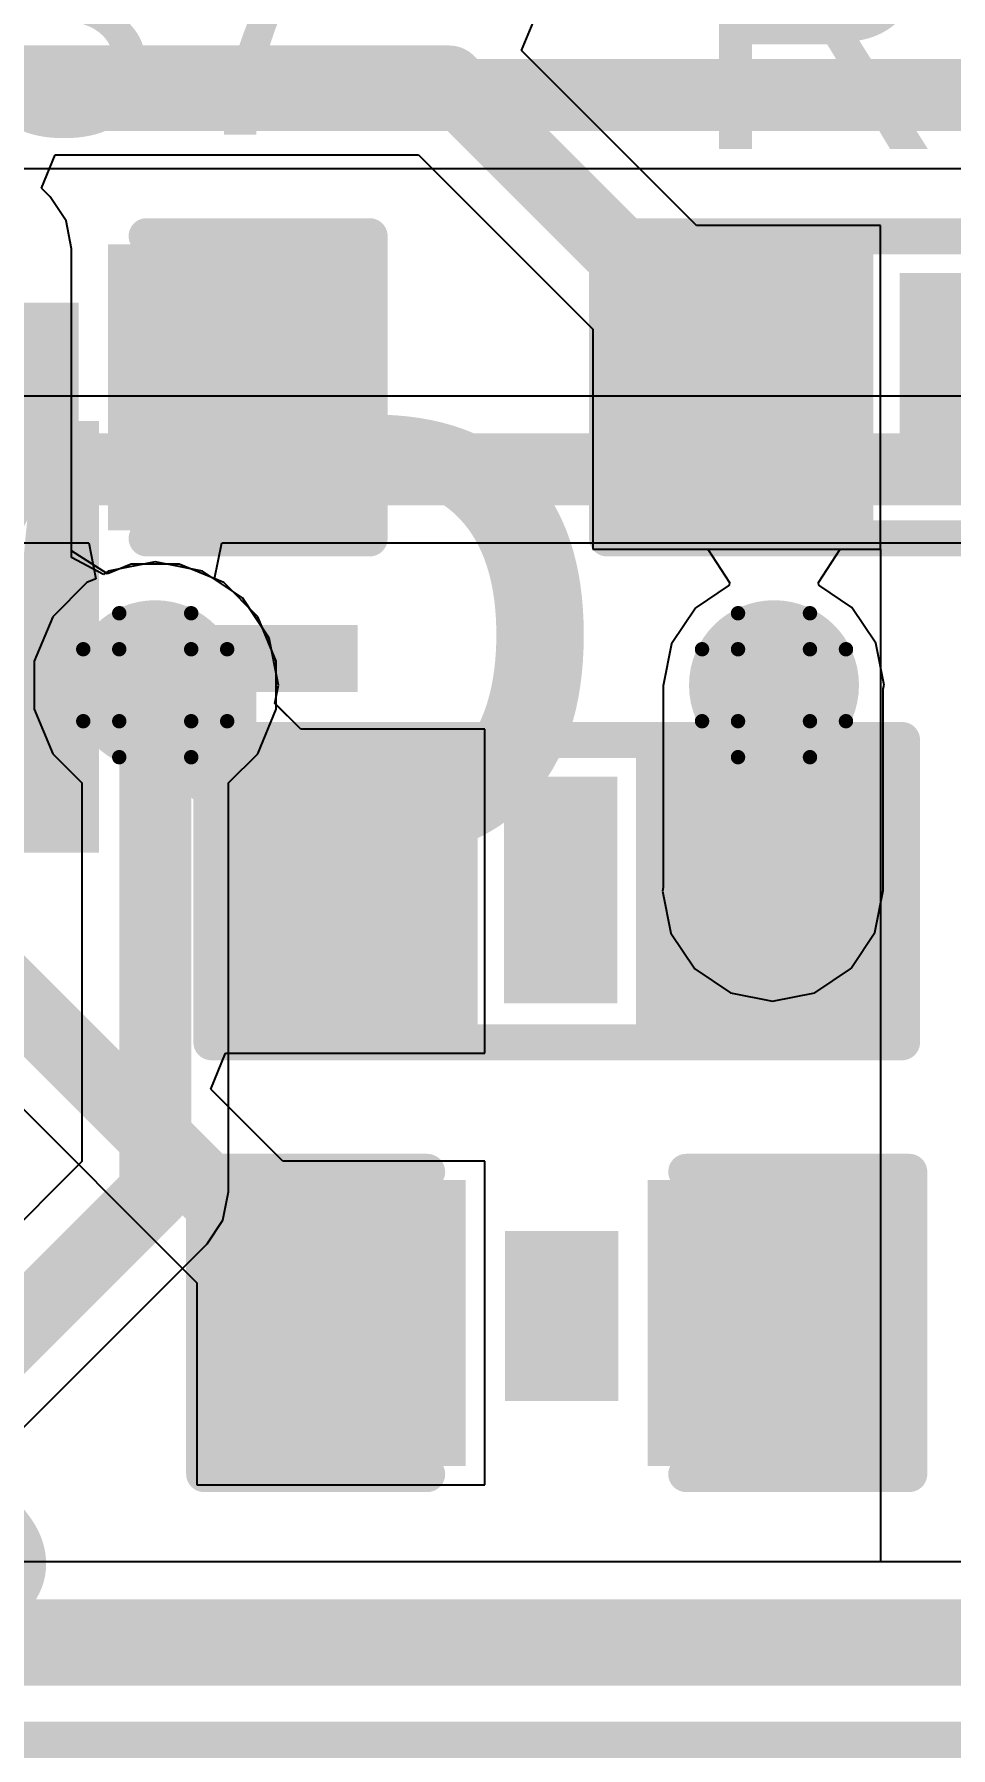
# Model space of a CAD drawing. Header units: inches. Extents: x -25 to 271, y -41 to 15.
# Drawn here: x 43.57 to 46.8, y 0.14 to 6.18 of the extents above; entities that cross this region are included whole.
import ezdxf

# ---------------------------------------------------------------- set-up
doc = ezdxf.new("R2010")
doc.units = ezdxf.units.IN
for name, color, linetype in [('Bottom Layer', 5, 'Continuous'), ('Bottom Overlay', 54, 'Continuous'), ('Drill Drawing', 1, 'Continuous'), ('Top Glue Points', 56, 'Continuous'), ('Top Layer', 1, 'Continuous'), ('Top Overlay', 2, 'Continuous'), ('Top Paste', 8, 'Continuous'), ('Top Solder', 216, 'Continuous'), ('Via Holes', 16, 'Continuous')]:
    doc.layers.add(name, color=color, linetype=linetype)
doc.styles.add('Arial', font='', dxfattribs={"height": 0.2})
doc.styles.add('Arial_Bold', font='', dxfattribs={"height": 0.2})
doc.styles.get('Arial').set_extended_font_data('Arial')
doc.styles.get('Arial_Bold').set_extended_font_data('Arial', bold=True)

# ---------------------------------------------------------------- blocks, each defined once
blk = doc.blocks.new('CAP_0603_54')
at = {"layer": 'Top Layer'}
for points in [[(-0.3809999999999999, 0.4445), (-0.3809999999999999, -0.4445), (-1.143, -0.4445), (-1.143, 0.4445)], [(1.143, 0.4445), (1.143, -0.4445), (0.3809999999999999, -0.4445), (0.3809999999999999, 0.4445)]]:
    blk.add_hatch(color=1, dxfattribs=at).paths.add_polyline_path(points)
at = {"layer": 'Top Paste'}
for points in [[(-0.3809999999999999, 0.4445), (-0.3809999999999999, -0.4445), (-1.143, -0.4445), (-1.143, 0.4445)], [(1.143, 0.4445), (1.143, -0.4445), (0.3809999999999999, -0.4445), (0.3809999999999999, 0.4445)]]:
    blk.add_hatch(color=8, dxfattribs=at).paths.add_polyline_path(points)
at = {"layer": 'Top Solder'}
for points in [[(-0.3210001199999999, 0.50449988), (-0.3210001199999999, -0.50449988), (-1.20299988, -0.50449988), (-1.20299988, 0.50449988)], [(1.20299988, 0.50449988), (1.20299988, -0.50449988), (0.3210001199999999, -0.50449988), (0.3210001199999999, 0.50449988)]]:
    blk.add_hatch(color=216, dxfattribs=at).paths.add_polyline_path(points)
at = {"layer": 'Top Overlay'}
for points in [[(-0.4571999999999999, 0.5334, 0.127, 0.127, 0), (-1.2446, 0.5334, 0.127, 0.127, 0)], [(-1.2446, 0.5334, 0.127, 0.127, 0), (-1.2446, -0.5334, 0.127, 0.127, 0)], [(1.2446, 0.5334, 0.127, 0.127, 0), (0.4571999999999999, 0.5334, 0.127, 0.127, 0)], [(1.2446, 0.5334, 0.127, 0.127, 0), (1.2446, -0.5334, 0.127, 0.127, 0)], [(-0.4571999999999999, -0.5334, 0.127, 0.127, 0), (-1.2446, -0.5334, 0.127, 0.127, 0)], [(1.2446, -0.5334, 0.127, 0.127, 0), (0.4571999999999999, -0.5334, 0.127, 0.127, 0)]]:
    blk.add_lwpolyline(points, format="xyseb", dxfattribs=at)
for points in [[(-1.27635, 0.5334, 0.0635, 0.0635, 1), (-1.21285, 0.5334, 0.0635, 0.0635, 1)], [(-1.27635, 0.5334, 0.0635, 0.0635, 1), (-1.21285, 0.5334, 0.0635, 0.0635, 1)], [(-0.4889499999999999, 0.5334, 0.0635, 0.0635, 1), (-0.42545, 0.5334, 0.0635, 0.0635, 1)], [(0.42545, 0.5334, 0.0635, 0.0635, 1), (0.4889499999999999, 0.5334, 0.0635, 0.0635, 1)], [(1.21285, 0.5334, 0.0635, 0.0635, 1), (1.27635, 0.5334, 0.0635, 0.0635, 1)], [(1.21285, 0.5334, 0.0635, 0.0635, 1), (1.27635, 0.5334, 0.0635, 0.0635, 1)], [(-1.27635, -0.5334, 0.0635, 0.0635, 1), (-1.21285, -0.5334, 0.0635, 0.0635, 1)], [(-1.27635, -0.5334, 0.0635, 0.0635, 1), (-1.21285, -0.5334, 0.0635, 0.0635, 1)], [(-0.4889499999999999, -0.5334, 0.0635, 0.0635, 1), (-0.42545, -0.5334, 0.0635, 0.0635, 1)], [(0.42545, -0.5334, 0.0635, 0.0635, 1), (0.4889499999999999, -0.5334, 0.0635, 0.0635, 1)], [(1.21285, -0.5334, 0.0635, 0.0635, 1), (1.27635, -0.5334, 0.0635, 0.0635, 1)], [(1.21285, -0.5334, 0.0635, 0.0635, 1), (1.27635, -0.5334, 0.0635, 0.0635, 1)]]:
    blk.add_lwpolyline(points, format="xyseb", close=True, dxfattribs=at)
blk = doc.blocks.new('CAP_0603_55')
at = {"layer": 'Top Layer'}
for points in [[(-0.3809999999999999, 0.4445), (-0.3809999999999999, -0.4445), (-1.143, -0.4445), (-1.143, 0.4445)], [(1.143, 0.4445), (1.143, -0.4445), (0.3809999999999999, -0.4445), (0.3809999999999999, 0.4445)]]:
    blk.add_hatch(color=1, dxfattribs=at).paths.add_polyline_path(points)
at = {"layer": 'Top Paste'}
for points in [[(-0.3809999999999999, 0.4445), (-0.3809999999999999, -0.4445), (-1.143, -0.4445), (-1.143, 0.4445)], [(1.143, 0.4445), (1.143, -0.4445), (0.3809999999999999, -0.4445), (0.3809999999999999, 0.4445)]]:
    blk.add_hatch(color=8, dxfattribs=at).paths.add_polyline_path(points)
at = {"layer": 'Top Solder'}
for points in [[(-0.3210001199999999, 0.50449988), (-0.3210001199999999, -0.50449988), (-1.20299988, -0.50449988), (-1.20299988, 0.50449988)], [(1.20299988, 0.50449988), (1.20299988, -0.50449988), (0.3210001199999999, -0.50449988), (0.3210001199999999, 0.50449988)]]:
    blk.add_hatch(color=216, dxfattribs=at).paths.add_polyline_path(points)
at = {"layer": 'Top Overlay'}
for points in [[(-0.4571999999999999, 0.5334, 0.127, 0.127, 0), (-1.2446, 0.5334, 0.127, 0.127, 0)], [(-1.2446, 0.5334, 0.127, 0.127, 0), (-1.2446, -0.5334, 0.127, 0.127, 0)], [(1.2446, 0.5334, 0.127, 0.127, 0), (0.4571999999999999, 0.5334, 0.127, 0.127, 0)], [(1.2446, 0.5334, 0.127, 0.127, 0), (1.2446, -0.5334, 0.127, 0.127, 0)], [(-0.4571999999999999, -0.5334, 0.127, 0.127, 0), (-1.2446, -0.5334, 0.127, 0.127, 0)], [(1.2446, -0.5334, 0.127, 0.127, 0), (0.4571999999999999, -0.5334, 0.127, 0.127, 0)]]:
    blk.add_lwpolyline(points, format="xyseb", dxfattribs=at)
for points in [[(-1.27635, 0.5334, 0.0635, 0.0635, 1), (-1.21285, 0.5334, 0.0635, 0.0635, 1)], [(-1.27635, 0.5334, 0.0635, 0.0635, 1), (-1.21285, 0.5334, 0.0635, 0.0635, 1)], [(-0.4889499999999999, 0.5334, 0.0635, 0.0635, 1), (-0.42545, 0.5334, 0.0635, 0.0635, 1)], [(0.42545, 0.5334, 0.0635, 0.0635, 1), (0.4889499999999999, 0.5334, 0.0635, 0.0635, 1)], [(1.21285, 0.5334, 0.0635, 0.0635, 1), (1.27635, 0.5334, 0.0635, 0.0635, 1)], [(1.21285, 0.5334, 0.0635, 0.0635, 1), (1.27635, 0.5334, 0.0635, 0.0635, 1)], [(-1.27635, -0.5334, 0.0635, 0.0635, 1), (-1.21285, -0.5334, 0.0635, 0.0635, 1)], [(-1.27635, -0.5334, 0.0635, 0.0635, 1), (-1.21285, -0.5334, 0.0635, 0.0635, 1)], [(-0.4889499999999999, -0.5334, 0.0635, 0.0635, 1), (-0.42545, -0.5334, 0.0635, 0.0635, 1)], [(0.42545, -0.5334, 0.0635, 0.0635, 1), (0.4889499999999999, -0.5334, 0.0635, 0.0635, 1)], [(1.21285, -0.5334, 0.0635, 0.0635, 1), (1.27635, -0.5334, 0.0635, 0.0635, 1)], [(1.21285, -0.5334, 0.0635, 0.0635, 1), (1.27635, -0.5334, 0.0635, 0.0635, 1)]]:
    blk.add_lwpolyline(points, format="xyseb", close=True, dxfattribs=at)
blk = doc.blocks.new('RES_0603_119')
at = {"layer": 'Top Layer'}
for points in [[(-0.3809999999999999, 0.4445), (-0.3810000000000001, -0.4445), (-1.143, -0.4445), (-1.143, 0.4445)], [(1.143, 0.4445), (1.143, -0.4445), (0.3809999999999999, -0.4445), (0.3810000000000001, 0.4445)]]:
    blk.add_hatch(color=1, dxfattribs=at).paths.add_polyline_path(points)
at = {"layer": 'Top Paste'}
for points in [[(-0.3809999999999999, 0.4445), (-0.3810000000000001, -0.4445), (-1.143, -0.4445), (-1.143, 0.4445)], [(1.143, 0.4445), (1.143, -0.4445), (0.3809999999999999, -0.4445), (0.3810000000000001, 0.4445)]]:
    blk.add_hatch(color=8, dxfattribs=at).paths.add_polyline_path(points)
at = {"layer": 'Top Solder'}
for points in [[(-0.2793999999999999, 0.5460999999999999), (-0.2794, -0.5461), (-1.2446, -0.5460999999999999), (-1.2446, 0.5461)], [(1.2446, 0.5460999999999999), (1.2446, -0.5461), (0.2793999999999999, -0.5460999999999999), (0.2794, 0.5461)]]:
    blk.add_hatch(color=216, dxfattribs=at).paths.add_polyline_path(points)
at = {"layer": 'Top Overlay'}
for points in [[(-1.2192, -0.5334, 0.127, 0.127, 0), (-1.2192, 0.5334, 0.127, 0.127, 0)], [(-1.2192, 0.5334, 0.127, 0.127, 0), (1.2192, 0.5334, 0.127, 0.127, 0)], [(1.2192, -0.5334, 0.127, 0.127, 0), (1.2192, 0.5334, 0.127, 0.127, 0)], [(-1.2192, -0.5334, 0.127, 0.127, 0), (1.2192, -0.5334, 0.127, 0.127, 0)]]:
    blk.add_lwpolyline(points, format="xyseb", dxfattribs=at)
for points in [[(-1.25095, 0.5334, 0.0635, 0.0635, 1), (-1.18745, 0.5334, 0.0635, 0.0635, 1)], [(-1.25095, 0.5334, 0.0635, 0.0635, 1), (-1.18745, 0.5334, 0.0635, 0.0635, 1)], [(1.18745, 0.5334, 0.0635, 0.0635, 1), (1.25095, 0.5334, 0.0635, 0.0635, 1)], [(1.18745, 0.5334, 0.0635, 0.0635, 1), (1.25095, 0.5334, 0.0635, 0.0635, 1)], [(-1.25095, -0.5334, 0.0635, 0.0635, 1), (-1.18745, -0.5334, 0.0635, 0.0635, 1)], [(-1.25095, -0.5334, 0.0635, 0.0635, 1), (-1.18745, -0.5334, 0.0635, 0.0635, 1)], [(1.18745, -0.5334, 0.0635, 0.0635, 1), (1.25095, -0.5334, 0.0635, 0.0635, 1)], [(1.18745, -0.5334, 0.0635, 0.0635, 1), (1.25095, -0.5334, 0.0635, 0.0635, 1)]]:
    blk.add_lwpolyline(points, format="xyseb", close=True, dxfattribs=at)
blk = doc.blocks.new('RES_0603_120')
at = {"layer": 'Top Layer'}
for points in [[(-0.3809999999999999, 0.4445), (-0.3809999999999999, -0.4445), (-1.143, -0.4445), (-1.143, 0.4445)], [(1.143, 0.4445), (1.143, -0.4445), (0.3809999999999999, -0.4445), (0.3809999999999999, 0.4445)]]:
    blk.add_hatch(color=1, dxfattribs=at).paths.add_polyline_path(points)
at = {"layer": 'Top Paste'}
for points in [[(-0.3809999999999999, 0.4445), (-0.3809999999999999, -0.4445), (-1.143, -0.4445), (-1.143, 0.4445)], [(1.143, 0.4445), (1.143, -0.4445), (0.3809999999999999, -0.4445), (0.3809999999999999, 0.4445)]]:
    blk.add_hatch(color=8, dxfattribs=at).paths.add_polyline_path(points)
at = {"layer": 'Top Solder'}
for points in [[(-0.2794, 0.5460999999999999), (-0.2794, -0.5460999999999999), (-1.2446, -0.5460999999999999), (-1.2446, 0.5460999999999999)], [(1.2446, 0.5460999999999999), (1.2446, -0.5460999999999999), (0.2794, -0.5460999999999999), (0.2794, 0.5460999999999999)]]:
    blk.add_hatch(color=216, dxfattribs=at).paths.add_polyline_path(points)
at = {"layer": 'Top Overlay'}
for points in [[(-1.2192, 0.5334, 0.127, 0.127, 0), (-1.2192, -0.5334, 0.127, 0.127, 0)], [(1.2192, 0.5334, 0.127, 0.127, 0), (-1.2192, 0.5334, 0.127, 0.127, 0)], [(1.2192, 0.5334, 0.127, 0.127, 0), (1.2192, -0.5334, 0.127, 0.127, 0)], [(1.2192, -0.5334, 0.127, 0.127, 0), (-1.2192, -0.5334, 0.127, 0.127, 0)]]:
    blk.add_lwpolyline(points, format="xyseb", dxfattribs=at)
for points in [[(-1.25095, 0.5334, 0.0635, 0.0635, 1), (-1.18745, 0.5334, 0.0635, 0.0635, 1)], [(-1.25095, 0.5334, 0.0635, 0.0635, 1), (-1.18745, 0.5334, 0.0635, 0.0635, 1)], [(1.18745, 0.5334, 0.0635, 0.0635, 1), (1.25095, 0.5334, 0.0635, 0.0635, 1)], [(1.18745, 0.5334, 0.0635, 0.0635, 1), (1.25095, 0.5334, 0.0635, 0.0635, 1)], [(-1.25095, -0.5334, 0.0635, 0.0635, 1), (-1.18745, -0.5334, 0.0635, 0.0635, 1)], [(-1.25095, -0.5334, 0.0635, 0.0635, 1), (-1.18745, -0.5334, 0.0635, 0.0635, 1)], [(1.18745, -0.5334, 0.0635, 0.0635, 1), (1.25095, -0.5334, 0.0635, 0.0635, 1)], [(1.18745, -0.5334, 0.0635, 0.0635, 1), (1.25095, -0.5334, 0.0635, 0.0635, 1)]]:
    blk.add_lwpolyline(points, format="xyseb", close=True, dxfattribs=at)

msp = doc.modelspace()

# ---------------------------------------------------------------- hatches: boundary and pattern name
at = {"layer": 'Bottom Layer'}
h = msp.add_hatch(color=5, dxfattribs=at)
edge = h.paths.add_edge_path()
edge.add_arc((43.9928, 3.8862), 0.2999994, 0, 360)
h = msp.add_hatch(color=5, dxfattribs=at)
edge = h.paths.add_edge_path()
edge.add_arc((46.1772, 3.8862), 0.2999994, 0, 360)
at = {"layer": 'Top Glue Points'}
for points in [[(46.62096847999999, 5.341203439999999), (46.62096847999999, 4.54110344), (47.02076448, 4.54110344), (47.02076448, 5.341203439999999)], [(43.72206648, 5.236301439999999), (43.32227048, 5.236301439999999), (43.32227048, 4.63635344), (43.72206648, 4.63635344)], [(45.22396848, 3.56320344), (45.22396848, 2.76310344), (45.62376447999999, 2.76310344), (45.62376447999999, 3.56320344)], [(45.62706648, 1.95970144), (45.22727047999999, 1.95970144), (45.22727047999999, 1.35975344), (45.62706648, 1.35975344)]]:
    msp.add_hatch(color=56, dxfattribs=at).paths.add_polyline_path(points)
at = {"layer": 'Top Layer'}
h = msp.add_hatch(color=1, dxfattribs=at)
edge = h.paths.add_edge_path()
edge.add_arc((43.9928, 3.8862), 0.2999994, 0, 360)
h = msp.add_hatch(color=1, dxfattribs=at)
edge = h.paths.add_edge_path()
edge.add_arc((46.1772, 3.8862), 0.2999994, 0, 360)
at = {"layer": 'Via Holes'}
h = msp.add_hatch(color=7, dxfattribs=at)
edge = h.paths.add_edge_path()
edge.add_arc((43.9928, 3.8862), 0.1499997, 0, 360)
h = msp.add_hatch(color=7, dxfattribs=at)
edge = h.paths.add_edge_path()
edge.add_arc((46.1772, 3.8862), 0.1499997, 0, 360)

# ---------------------------------------------------------------- linework, layer by layer
at = {"layer": 'Bottom Layer'}
for p, q in [((28.94668582, 5.71002414), (50.59506263999999, 5.71002414)), ((47.01094992, 4.906551019999999), (43.25557515999999, 4.906551019999999)), ((43.36284697999999, 4.3885993), (43.75803287999999, 4.3885993)), ((43.75803287999999, 4.3885993), (43.78329572, 4.261599299999999)), ((44.20230427999999, 4.261599299999999), (44.22756712, 4.3885993)), ((44.22756712, 4.3885993), (46.9036781, 4.3885993)), ((43.75092596, 4.24819064), (43.63080936, 4.12807404)), ((43.78329572, 4.261599299999999), (43.75092596, 4.24819064)), ((44.23467403999999, 4.24819064), (44.20230427999999, 4.261599299999999)), ((44.35479064, 4.12807404), (44.23467403999999, 4.24819064)), ((43.63080936, 4.12807404), (43.5658006, 3.97113506)), ((44.4197994, 3.97113506), (44.35479064, 4.12807404)), ((43.5658006, 3.97113506), (43.5658006, 3.801264939999999)), ((44.4197994, 3.801264939999999), (44.4197994, 3.97113506)), ((43.5658006, 3.801264939999999), (43.63080936, 3.64432596)), ((44.35479064, 3.64432596), (44.4197994, 3.801264939999999)), ((43.63080936, 3.64432596), (43.73382414, 3.54131118)), ((44.25177586, 3.54131118), (44.35479064, 3.64432596)), ((43.73382414, 3.54131118), (43.73382414, 2.2050883)), ((44.25177586, 2.09781648), (44.25177586, 3.54131118)), ((43.73382414, 2.2050883), (40.82320765999999, -0.70552818)), ((44.23206292, 1.99871076), (44.25177586, 2.09781648)), ((44.17592384, 1.91469264), (44.23206292, 1.99871076)), ((41.01709602, -1.24413518), (44.17592384, 1.91469264))]:
    msp.add_line(p, q, dxfattribs=at)
for points in [[(28.839414, 5.968999999999999, 0.254, 0.254, 0), (50.70233446, 5.968999999999999, 0.254, 0.254, 0)], [(43.25557515999999, 4.64757516, 0.254, 0.254, 0), (47.01094992, 4.64757516, 0.254, 0.254, 0)], [(43.9928, 2.09781648, 0.254, 0.254, 0), (43.9928, 3.8862, 0.254, 0.254, 0)], [(40.83397218, -1.06101134, 0.254, 0.254, 0), (43.9928, 2.09781648, 0.254, 0.254, 0)]]:
    msp.add_lwpolyline(points, format="xyseb", dxfattribs=at)
for points in [[(43.9293, 3.8862, 0.127, 0.127, 1), (44.05629999999999, 3.8862, 0.127, 0.127, 1)], [(43.9293, 2.09781648, 0.127, 0.127, 1), (44.05629999999999, 2.09781648, 0.127, 0.127, 1)], [(43.9293, 2.09781648, 0.127, 0.127, 1), (44.05629999999999, 2.09781648, 0.127, 0.127, 1)]]:
    msp.add_lwpolyline(points, format="xyseb", close=True, dxfattribs=at)
at = {"layer": 'Drill Drawing'}
for points in [[(43.8658, 4.013199999999999, 0.0508, 0.0508, 0), (43.8658, 4.1402, 0.0508, 0.0508, 0)], [(43.8658, 4.1402, 0.0508, 0.0508, 0), (44.1198, 4.1402, 0.0508, 0.0508, 0)], [(44.1198, 4.013199999999999, 0.0508, 0.0508, 0), (44.1198, 4.1402, 0.0508, 0.0508, 0)], [(46.0502, 4.013199999999999, 0.0508, 0.0508, 0), (46.0502, 4.1402, 0.0508, 0.0508, 0)], [(46.0502, 4.1402, 0.0508, 0.0508, 0), (46.30419999999999, 4.1402, 0.0508, 0.0508, 0)], [(46.30419999999999, 4.013199999999999, 0.0508, 0.0508, 0), (46.30419999999999, 4.1402, 0.0508, 0.0508, 0)], [(43.7388, 3.759199999999999, 0.0508, 0.0508, 0), (43.7388, 4.013199999999999, 0.0508, 0.0508, 0)], [(43.7388, 4.013199999999999, 0.0508, 0.0508, 0), (43.8658, 4.013199999999999, 0.0508, 0.0508, 0)], [(44.1198, 4.013199999999999, 0.0508, 0.0508, 0), (44.2468, 4.013199999999999, 0.0508, 0.0508, 0)], [(44.2468, 3.759199999999999, 0.0508, 0.0508, 0), (44.2468, 4.013199999999999, 0.0508, 0.0508, 0)], [(45.9232, 3.759199999999999, 0.0508, 0.0508, 0), (45.9232, 4.013199999999999, 0.0508, 0.0508, 0)], [(45.9232, 4.013199999999999, 0.0508, 0.0508, 0), (46.0502, 4.013199999999999, 0.0508, 0.0508, 0)], [(46.30419999999999, 4.013199999999999, 0.0508, 0.0508, 0), (46.4312, 4.013199999999999, 0.0508, 0.0508, 0)], [(46.4312, 3.759199999999999, 0.0508, 0.0508, 0), (46.4312, 4.013199999999999, 0.0508, 0.0508, 0)], [(43.7388, 3.759199999999999, 0.0508, 0.0508, 0), (43.8658, 3.759199999999999, 0.0508, 0.0508, 0)], [(43.8658, 3.6322, 0.0508, 0.0508, 0), (43.8658, 3.759199999999999, 0.0508, 0.0508, 0)], [(44.1198, 3.759199999999999, 0.0508, 0.0508, 0), (44.2468, 3.759199999999999, 0.0508, 0.0508, 0)], [(44.1198, 3.6322, 0.0508, 0.0508, 0), (44.1198, 3.759199999999999, 0.0508, 0.0508, 0)], [(45.9232, 3.759199999999999, 0.0508, 0.0508, 0), (46.0502, 3.759199999999999, 0.0508, 0.0508, 0)], [(46.0502, 3.6322, 0.0508, 0.0508, 0), (46.0502, 3.759199999999999, 0.0508, 0.0508, 0)], [(46.30419999999999, 3.759199999999999, 0.0508, 0.0508, 0), (46.4312, 3.759199999999999, 0.0508, 0.0508, 0)], [(46.30419999999999, 3.6322, 0.0508, 0.0508, 0), (46.30419999999999, 3.759199999999999, 0.0508, 0.0508, 0)], [(43.8658, 3.6322, 0.0508, 0.0508, 0), (44.1198, 3.6322, 0.0508, 0.0508, 0)], [(46.0502, 3.6322, 0.0508, 0.0508, 0), (46.30419999999999, 3.6322, 0.0508, 0.0508, 0)]]:
    msp.add_lwpolyline(points, format="xyseb", dxfattribs=at)
for points in [[(43.8531, 4.1402, 0.0254, 0.0254, 1), (43.8785, 4.1402, 0.0254, 0.0254, 1)], [(43.8531, 4.1402, 0.0254, 0.0254, 1), (43.8785, 4.1402, 0.0254, 0.0254, 1)], [(44.1071, 4.1402, 0.0254, 0.0254, 1), (44.1325, 4.1402, 0.0254, 0.0254, 1)], [(44.1071, 4.1402, 0.0254, 0.0254, 1), (44.1325, 4.1402, 0.0254, 0.0254, 1)], [(46.03749999999999, 4.1402, 0.0254, 0.0254, 1), (46.06289999999999, 4.1402, 0.0254, 0.0254, 1)], [(46.03749999999999, 4.1402, 0.0254, 0.0254, 1), (46.06289999999999, 4.1402, 0.0254, 0.0254, 1)], [(46.2915, 4.1402, 0.0254, 0.0254, 1), (46.3169, 4.1402, 0.0254, 0.0254, 1)], [(46.2915, 4.1402, 0.0254, 0.0254, 1), (46.3169, 4.1402, 0.0254, 0.0254, 1)], [(43.7261, 4.013199999999999, 0.0254, 0.0254, 1), (43.75149999999999, 4.013199999999999, 0.0254, 0.0254, 1)], [(43.7261, 4.013199999999999, 0.0254, 0.0254, 1), (43.75149999999999, 4.013199999999999, 0.0254, 0.0254, 1)], [(43.8531, 4.013199999999999, 0.0254, 0.0254, 1), (43.8785, 4.013199999999999, 0.0254, 0.0254, 1)], [(43.8531, 4.013199999999999, 0.0254, 0.0254, 1), (43.8785, 4.013199999999999, 0.0254, 0.0254, 1)], [(44.1071, 4.013199999999999, 0.0254, 0.0254, 1), (44.1325, 4.013199999999999, 0.0254, 0.0254, 1)], [(44.1071, 4.013199999999999, 0.0254, 0.0254, 1), (44.1325, 4.013199999999999, 0.0254, 0.0254, 1)], [(44.2341, 4.013199999999999, 0.0254, 0.0254, 1), (44.2595, 4.013199999999999, 0.0254, 0.0254, 1)], [(44.2341, 4.013199999999999, 0.0254, 0.0254, 1), (44.2595, 4.013199999999999, 0.0254, 0.0254, 1)], [(45.9105, 4.013199999999999, 0.0254, 0.0254, 1), (45.9359, 4.013199999999999, 0.0254, 0.0254, 1)], [(45.9105, 4.013199999999999, 0.0254, 0.0254, 1), (45.9359, 4.013199999999999, 0.0254, 0.0254, 1)], [(46.03749999999999, 4.013199999999999, 0.0254, 0.0254, 1), (46.06289999999999, 4.013199999999999, 0.0254, 0.0254, 1)], [(46.03749999999999, 4.013199999999999, 0.0254, 0.0254, 1), (46.06289999999999, 4.013199999999999, 0.0254, 0.0254, 1)], [(46.2915, 4.013199999999999, 0.0254, 0.0254, 1), (46.3169, 4.013199999999999, 0.0254, 0.0254, 1)], [(46.2915, 4.013199999999999, 0.0254, 0.0254, 1), (46.3169, 4.013199999999999, 0.0254, 0.0254, 1)], [(46.41849999999999, 4.013199999999999, 0.0254, 0.0254, 1), (46.4439, 4.013199999999999, 0.0254, 0.0254, 1)], [(46.41849999999999, 4.013199999999999, 0.0254, 0.0254, 1), (46.4439, 4.013199999999999, 0.0254, 0.0254, 1)], [(43.7261, 3.759199999999999, 0.0254, 0.0254, 1), (43.75149999999999, 3.759199999999999, 0.0254, 0.0254, 1)], [(43.7261, 3.759199999999999, 0.0254, 0.0254, 1), (43.75149999999999, 3.759199999999999, 0.0254, 0.0254, 1)], [(43.8531, 3.759199999999999, 0.0254, 0.0254, 1), (43.8785, 3.759199999999999, 0.0254, 0.0254, 1)], [(43.8531, 3.759199999999999, 0.0254, 0.0254, 1), (43.8785, 3.759199999999999, 0.0254, 0.0254, 1)], [(44.1071, 3.759199999999999, 0.0254, 0.0254, 1), (44.1325, 3.759199999999999, 0.0254, 0.0254, 1)], [(44.1071, 3.759199999999999, 0.0254, 0.0254, 1), (44.1325, 3.759199999999999, 0.0254, 0.0254, 1)], [(44.2341, 3.759199999999999, 0.0254, 0.0254, 1), (44.2595, 3.759199999999999, 0.0254, 0.0254, 1)], [(44.2341, 3.759199999999999, 0.0254, 0.0254, 1), (44.2595, 3.759199999999999, 0.0254, 0.0254, 1)], [(45.9105, 3.759199999999999, 0.0254, 0.0254, 1), (45.9359, 3.759199999999999, 0.0254, 0.0254, 1)], [(45.9105, 3.759199999999999, 0.0254, 0.0254, 1), (45.9359, 3.759199999999999, 0.0254, 0.0254, 1)], [(46.03749999999999, 3.759199999999999, 0.0254, 0.0254, 1), (46.06289999999999, 3.759199999999999, 0.0254, 0.0254, 1)], [(46.03749999999999, 3.759199999999999, 0.0254, 0.0254, 1), (46.06289999999999, 3.759199999999999, 0.0254, 0.0254, 1)], [(46.2915, 3.759199999999999, 0.0254, 0.0254, 1), (46.3169, 3.759199999999999, 0.0254, 0.0254, 1)], [(46.2915, 3.759199999999999, 0.0254, 0.0254, 1), (46.3169, 3.759199999999999, 0.0254, 0.0254, 1)], [(46.41849999999999, 3.759199999999999, 0.0254, 0.0254, 1), (46.4439, 3.759199999999999, 0.0254, 0.0254, 1)], [(46.41849999999999, 3.759199999999999, 0.0254, 0.0254, 1), (46.4439, 3.759199999999999, 0.0254, 0.0254, 1)], [(43.8531, 3.6322, 0.0254, 0.0254, 1), (43.8785, 3.6322, 0.0254, 0.0254, 1)], [(43.8531, 3.6322, 0.0254, 0.0254, 1), (43.8785, 3.6322, 0.0254, 0.0254, 1)], [(44.1071, 3.6322, 0.0254, 0.0254, 1), (44.1325, 3.6322, 0.0254, 0.0254, 1)], [(44.1071, 3.6322, 0.0254, 0.0254, 1), (44.1325, 3.6322, 0.0254, 0.0254, 1)], [(46.03749999999999, 3.6322, 0.0254, 0.0254, 1), (46.06289999999999, 3.6322, 0.0254, 0.0254, 1)], [(46.03749999999999, 3.6322, 0.0254, 0.0254, 1), (46.06289999999999, 3.6322, 0.0254, 0.0254, 1)], [(46.2915, 3.6322, 0.0254, 0.0254, 1), (46.3169, 3.6322, 0.0254, 0.0254, 1)], [(46.2915, 3.6322, 0.0254, 0.0254, 1), (46.3169, 3.6322, 0.0254, 0.0254, 1)]]:
    msp.add_lwpolyline(points, format="xyseb", close=True, dxfattribs=at)
at = {"layer": 'Top Layer'}
for p, q in [((45.28564222, 6.126731459999999), (45.33824816, 6.25373146)), ((45.90336768, 5.509005999999999), (45.28564222, 6.126731459999999)), ((43.59088564, 5.64069738), (43.63948853999999, 5.75803014)), ((43.59088564, 5.64069738), (43.63948853999999, 5.75803014)), ((43.63948853999999, 5.75803014), (44.92184818, 5.75803014)), ((43.63948853999999, 5.75803014), (44.92184818, 5.75803014)), ((44.92184818, 5.75803014), (45.53711999999999, 5.14275832)), ((44.92184818, 5.75803014), (45.53711999999999, 5.14275832)), ((43.62192444, 5.60965858), (43.59088564, 5.64069738)), ((43.62192444, 5.60965858), (43.59088564, 5.64069738)), ((43.67806352, 5.52564046), (43.62192444, 5.60965858)), ((43.67806352, 5.52564046), (43.62192444, 5.60965858)), ((43.69777646, 5.42653474), (43.67806352, 5.52564046)), ((43.69777646, 5.42653474), (43.67806352, 5.52564046)), ((46.55312, 5.509005999999999), (45.90336768, 5.509005999999999)), ((46.55312, 4.366006), (46.55312, 5.509005999999999)), ((43.69777646, 4.3609768), (43.69777646, 5.42653474)), ((43.69777646, 4.337326859999999), (43.69777646, 5.42653474)), ((45.53711999999999, 5.14275832), (45.53711999999999, 4.366006)), ((45.53711999999999, 5.14275832), (45.53711999999999, 4.366006)), ((43.824779, 4.2787824), (43.69777646, 4.3609768)), ((45.53711999999999, 4.366006), (45.94379432, 4.366006)), ((45.53711999999999, 4.366006), (46.55312, 4.366006)), ((45.94379432, 4.366006), (46.02055566, 4.24822366)), ((46.33384434, 4.24822366), (46.41060568, 4.366006)), ((46.41060568, 4.366006), (46.55312, 4.366006)), ((46.55312, 4.366006), (46.55312, 2.61165594)), ((43.80978284, 4.27745906), (43.69777646, 4.337326859999999)), ((43.90786494, 4.313199399999999), (43.824779, 4.2787824)), ((43.9928, 4.32156362), (43.82619378, 4.288424239999999)), ((44.07773505999999, 4.313199399999999), (43.90786494, 4.313199399999999)), ((44.15940621999999, 4.288424239999999), (43.9928, 4.32156362)), ((44.23467403999999, 4.24819064), (44.07773505999999, 4.313199399999999)), ((43.82619378, 4.288424239999999), (43.80978284, 4.27745906)), ((44.300648, 4.194048), (44.15940621999999, 4.288424239999999)), ((44.35479064, 4.12807404), (44.23467403999999, 4.24819064)), ((46.0194279, 4.239006), (45.90251424, 4.160885759999999)), ((46.02055566, 4.24822366), (46.0194279, 4.239006)), ((46.3349721, 4.239006), (46.33384434, 4.24822366)), ((46.45188576, 4.160885759999999), (46.3349721, 4.239006)), ((44.39502424, 4.052806219999999), (44.300648, 4.194048)), ((44.4197994, 3.97113506), (44.35479064, 4.12807404)), ((45.89997424, 4.15834576), (45.81576562, 4.03231858)), ((45.90251424, 4.160885759999999), (45.89997424, 4.15834576)), ((46.53609438, 4.03485858), (46.45188576, 4.160885759999999)), ((44.42816362, 3.8862), (44.39502424, 4.052806219999999)), ((45.81576562, 4.03231858), (45.78619493999999, 3.88366)), ((46.56566505999999, 3.8862), (46.53609438, 4.03485858)), ((44.4197994, 3.81757428), (44.4197994, 3.97113506)), ((44.41538996, 3.82198372), (44.42816362, 3.8862)), ((45.78619493999999, 3.88366), (45.78619493999999, 3.17227458)), ((46.56312506, 3.87343142), (46.56566505999999, 3.8862)), ((46.56312506, 3.162046), (46.56312506, 3.87343142)), ((44.50636768, 3.731006), (44.41538996, 3.82198372)), ((44.50636768, 3.731006), (44.4197994, 3.81757428)), ((45.15612, 3.731006), (44.50636768, 3.731006)), ((45.15612, 3.731006), (44.50636768, 3.731006)), ((45.15612, 2.588006), (45.15612, 3.731006)), ((45.15612, 2.588006), (45.15612, 3.731006)), ((45.78619493999999, 3.17227458), (45.78365494, 3.159506)), ((45.78365494, 3.159506), (45.81322562, 3.01084742)), ((46.53355438, 3.01338742), (46.56312506, 3.162046)), ((45.81322562, 3.01084742), (45.89743424, 2.88482024)), ((46.44934576, 2.88736024), (46.53355438, 3.01338742)), ((45.89743424, 2.88482024), (46.02346142, 2.80061162)), ((46.32077858, 2.80061162), (46.44680576, 2.88482024)), ((46.44680576, 2.88482024), (46.44934576, 2.88736024)), ((46.02346142, 2.80061162), (46.17212, 2.77104094)), ((46.17212, 2.77104094), (46.32077858, 2.80061162)), ((43.25567676, 2.66170156), (44.14012, 1.77725832)), ((43.25567676, 2.66170156), (44.14012, 1.77725832)), ((46.55312, 2.61165594), (46.55312, 0.7928737)), ((44.18886767999999, 2.461006), (44.24147361999999, 2.588006)), ((44.18886767999999, 2.461006), (44.24147361999999, 2.588006)), ((44.24147361999999, 2.588006), (45.15612, 2.588006)), ((44.24147361999999, 2.588006), (45.15612, 2.588006)), ((44.44286767999999, 2.207006), (44.18886767999999, 2.461006)), ((44.44286767999999, 2.207006), (44.18886767999999, 2.461006)), ((45.15612, 2.207006), (44.44286767999999, 2.207006)), ((45.15612, 2.207006), (44.44286767999999, 2.207006)), ((45.15612, 1.064006), (45.15612, 2.207006)), ((45.15612, 1.064006), (45.15612, 2.207006)), ((44.14012, 1.77725832), (44.14012, 1.064006)), ((44.14012, 1.77725832), (44.14012, 1.064006)), ((44.14012, 1.064006), (45.15612, 1.064006)), ((44.14012, 1.064006), (45.15612, 1.064006)), ((47.16380711999999, 0.7928737), (43.22305554, 0.7928737)), ((46.55312, 0.7928737), (43.22305554, 0.7928737))]:
    msp.add_line(p, q, dxfattribs=at)
for points in [[(40.88868378, 6.017005999999999, 0.254, 0.254, 0), (45.02912, 6.017005999999999, 0.254, 0.254, 0)], [(45.02912, 6.017005999999999, 0.254, 0.254, 0), (45.22118464, 5.82494136, 0.254, 0.254, 0)], [(45.22118464, 5.82494136, 0.254, 0.254, 0), (46.04512, 5.001006, 0.254, 0.254, 0)], [(46.04512, 4.937506, 0.254, 0.254, 0), (46.04512, 5.001006, 0.254, 0.254, 0)], [(46.17466, 3.88366, 0.508, 0.508, 0), (46.1772, 3.8862, 0.508, 0.508, 0)], [(46.17466, 3.162046, 0.508, 0.508, 0), (46.17466, 3.88366, 0.508, 0.508, 0)], [(43.9928, 3.878325999999999, 0.254, 0.254, 0), (44.64812, 3.223006, 0.254, 0.254, 0)], [(46.17212, 3.159506, 0.508, 0.508, 0), (46.17466, 3.162046, 0.508, 0.508, 0)], [(44.64812, 3.159506, 0.254, 0.254, 0), (44.64812, 3.223006, 0.254, 0.254, 0)], [(43.43880059999999, 2.8448254, 0.254, 0.254, 0), (44.33062, 1.953006, 0.254, 0.254, 0)], [(44.33062, 1.953006, 0.254, 0.254, 0), (44.39412, 1.953006, 0.254, 0.254, 0)], [(44.39412, 1.953006, 0.254, 0.254, 0), (44.64812, 1.699006, 0.254, 0.254, 0)], [(44.64812, 1.635506, 0.254, 0.254, 0), (44.64812, 1.699006, 0.254, 0.254, 0)], [(43.1050573, 0.508, 0.3048, 0.3048, 0), (47.42152567999999, 0.508, 0.3048, 0.3048, 0)], [(42.92620065999999, 0.0762, 0.3048, 0.3048, 0), (47.42152567999999, 0.0762, 0.3048, 0.3048, 0)]]:
    msp.add_lwpolyline(points, format="xyseb", dxfattribs=at)
for points in [[(44.96561999999999, 6.017005999999999, 0.127, 0.127, 1), (45.09262, 6.017005999999999, 0.127, 0.127, 1)], [(44.96561999999999, 6.017005999999999, 0.127, 0.127, 1), (45.09262, 6.017005999999999, 0.127, 0.127, 1)], [(45.15768464, 5.82494136, 0.127, 0.127, 1), (45.28468463999999, 5.82494136, 0.127, 0.127, 1)], [(45.15768464, 5.82494136, 0.127, 0.127, 1), (45.28468463999999, 5.82494136, 0.127, 0.127, 1)], [(45.98162, 5.001006, 0.127, 0.127, 1), (46.10861999999999, 5.001006, 0.127, 0.127, 1)], [(45.98162, 5.001006, 0.127, 0.127, 1), (46.10861999999999, 5.001006, 0.127, 0.127, 1)], [(45.98162, 4.937506, 0.127, 0.127, 1), (46.10861999999999, 4.937506, 0.127, 0.127, 1)], [(46.04765999999999, 3.88366, 0.254, 0.254, 1), (46.30166, 3.88366, 0.254, 0.254, 1)], [(46.04765999999999, 3.88366, 0.254, 0.254, 1), (46.30166, 3.88366, 0.254, 0.254, 1)], [(46.0502, 3.8862, 0.254, 0.254, 1), (46.30419999999999, 3.8862, 0.254, 0.254, 1)], [(43.9293, 3.878325999999999, 0.127, 0.127, 1), (44.05629999999999, 3.878325999999999, 0.127, 0.127, 1)], [(46.04512, 3.159506, 0.254, 0.254, 1), (46.29911999999999, 3.159506, 0.254, 0.254, 1)], [(46.04765999999999, 3.162046, 0.254, 0.254, 1), (46.30166, 3.162046, 0.254, 0.254, 1)], [(46.04765999999999, 3.162046, 0.254, 0.254, 1), (46.30166, 3.162046, 0.254, 0.254, 1)], [(44.58462, 3.223006, 0.127, 0.127, 1), (44.71162, 3.223006, 0.127, 0.127, 1)], [(44.58462, 3.223006, 0.127, 0.127, 1), (44.71162, 3.223006, 0.127, 0.127, 1)], [(44.58462, 3.159506, 0.127, 0.127, 1), (44.71162, 3.159506, 0.127, 0.127, 1)], [(44.26712, 1.953006, 0.127, 0.127, 1), (44.39412, 1.953006, 0.127, 0.127, 1)], [(44.26712, 1.953006, 0.127, 0.127, 1), (44.39412, 1.953006, 0.127, 0.127, 1)], [(44.33062, 1.953006, 0.127, 0.127, 1), (44.45762, 1.953006, 0.127, 0.127, 1)], [(44.33062, 1.953006, 0.127, 0.127, 1), (44.45762, 1.953006, 0.127, 0.127, 1)], [(44.58462, 1.699006, 0.127, 0.127, 1), (44.71162, 1.699006, 0.127, 0.127, 1)], [(44.58462, 1.699006, 0.127, 0.127, 1), (44.71162, 1.699006, 0.127, 0.127, 1)], [(44.58462, 1.635506, 0.127, 0.127, 1), (44.71162, 1.635506, 0.127, 0.127, 1)]]:
    msp.add_lwpolyline(points, format="xyseb", close=True, dxfattribs=at)

# ---------------------------------------------------------------- block references
at = {"rotation": 180}
for name, p in [('CAP_0603_54', (43.50512, 4.937506)), ('RES_0603_120', (46.80712, 4.937506)), ('CAP_0603_55', (45.41012, 1.635506))]:
    msp.add_blockref(name, p, dxfattribs=at)
msp.add_blockref('RES_0603_119', (45.41012, 3.159506))

# ---------------------------------------------------------------- texts
at = {"layer": 'Bottom Overlay', "style": 'Arial_Bold', "text_generation_flag": 2}
msp.add_text('GND', height=1.524, rotation=360, dxfattribs=at).set_placement((45.593, 3.2949261))
at = {"layer": 'Top Overlay', "style": 'Arial'}
for s, p in [('C37', (42.42684936, 5.82944478)), ('R26', (45.88124936, 5.77864478))]:
    msp.add_text(s, height=0.889, dxfattribs=at).set_placement(p)
msp.add_text('C36', height=0.889, rotation=45, dxfattribs=at).set_placement((42.13578313999999, -0.7710931999999999))

doc.saveas('drawing.dxf')
